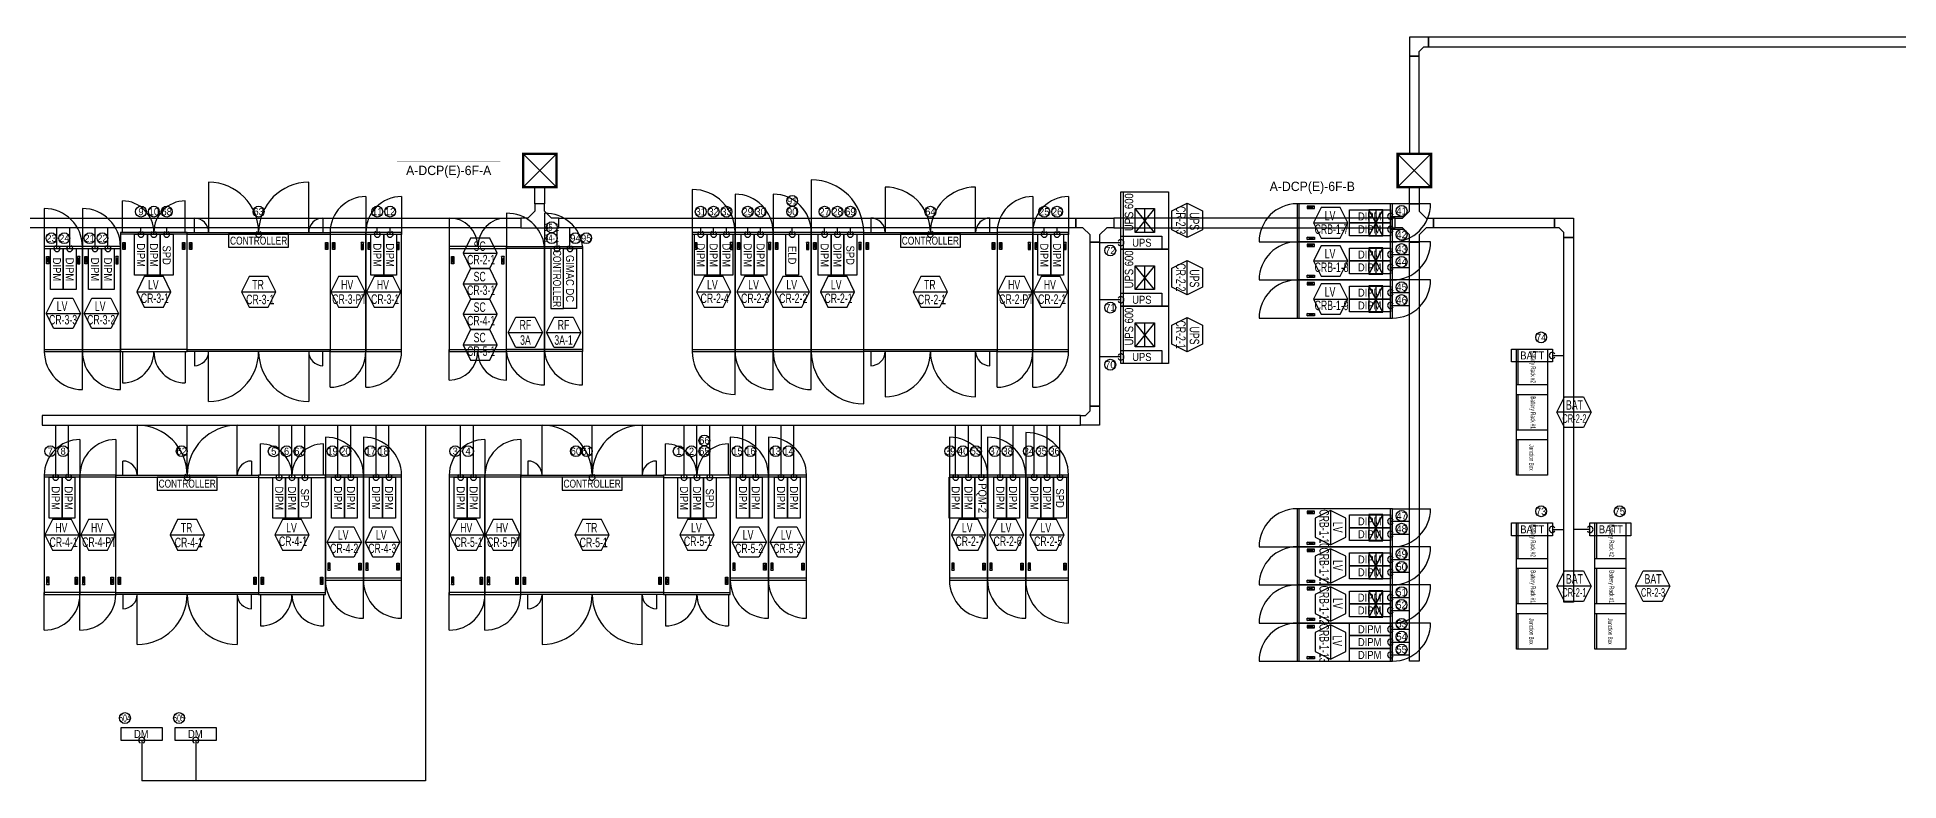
# Model space of a CAD drawing. Header units: millimetres. Extents: x 89450 to 753248, y -530175 to 1209785.
# Drawn here: x 286052 to 325127, y 740190 to 755795 of the extents above; entities that cross this region are included whole.
import ezdxf
from ezdxf.enums import TextEntityAlignment as Align

# ---------------------------------------------------------------- set-up
doc = ezdxf.new("R2010")
doc.units = ezdxf.units.MM
doc.header["$LTSCALE"] = 150
for name, color, linetype in [('------00 Switch Gear', 3, 'Continuous'), ('------00 Switch Gear_Number', 1, 'Continuous'), ('-----29 Indicator', 1, 'Continuous'), ('-----99 EPMS CABLE DUCT', 4, 'Continuous'), ('-----99 EPMS CONDUIT', 4, 'Continuous'), ('-----99 EPMS DEVICE', 3, 'Continuous'), ('-----99 EPMS PNL', 6, 'Continuous')]:
    doc.layers.add(name, color=color, linetype=linetype)
doc.layers.add('NOPLOT', color=191, linetype='Continuous', plot=False)
doc.styles.add('ELEC', font='')
doc.styles.get('ELEC').set_extended_font_data('Dotum')

# ---------------------------------------------------------------- blocks, each defined once
blk = doc.blocks.new('zw$32E')
for p, q in [((100, 0), (0, 0)), ((0, 0), (0, -400)), ((100, -75), (100, 0)), ((175, -150), (100, -75)), ((250, -150), (175, -150)), ((250, -250), (250, -150)), ((100, -325), (175, -250)), ((100, -400), (100, -325)), ((175, -250), (250, -250)), ((0, -400), (100, -400))]:
    blk.add_line(p, q)
blk = doc.blocks.new('750X2500')
at = {"layer": '------00 Switch Gear', "color": 161}
for p, q in [((-3250, 750), (-2458, 750)), ((-2460, 750), (-2460, 0)), ((-210, 700), (-360, 650)), ((-360, 700), (-210, 650)), ((-40, 750), (-40, 0)), ((-210, 50), (-360, 100)), ((-360, 50), (-210, 100)), ((750, 0), (-42, 0))]:
    blk.add_line(p, q, dxfattribs=at)
for points in [[(-2500, 750), (-2500, 0), (0, 0), (0, 750)], [(-360, 700), (-210, 700), (-210, 650), (-360, 650)], [(-360, 50), (-210, 50), (-210, 100), (-360, 100)]]:
    blk.add_lwpolyline(points, close=True, dxfattribs=at)
for centre, start, end in [((-2500, 750), 180, 270), ((0, 0), 0, 90)]:
    blk.add_arc(centre, 750, start, end, dxfattribs=at)
blk = doc.blocks.new('1400X2500')
at = {"layer": '------00 Switch Gear', "color": 161}
for p, q in [((-2500, 1360, 0), (-3160, 1360, 0)), ((-2458, 0, 0), (-2458, 1400, 0)), ((-360, 1350, 0), (-210, 1300, 0)), ((-360, 1300, 0), (-210, 1350, 0)), ((-40, 0), (-40, 1400)), ((0, 1360, 0), (660, 1360, 0)), ((-2500, 40, 0), (-3160, 40, 0)), ((-360, 100, 0), (-210, 50, 0)), ((-360, 50, 0), (-210, 100, 0)), ((0, 40, 0), (660, 40, 0))]:
    blk.add_line(p, q, dxfattribs=at)
for points in [[(0, 0), (0, 1400), (-2500, 1400), (-2500, 0)], [(-210, 1350), (-210, 1300), (-360, 1300), (-360, 1350)], [(-210, 100), (-210, 50), (-360, 50), (-360, 100)]]:
    blk.add_lwpolyline(points, close=True, dxfattribs=at)
for centre, start, end in [((-2500, 1360, 0), 180, 270), ((0, 1360, 0), 270, 0), ((-2500, 40, 0), 90, 180), ((0, 40, 0), 0, 90)]:
    blk.add_arc(centre, 660, start, end, dxfattribs=at)
blk = doc.blocks.new('900X2500')
at = {"layer": '------00 Switch Gear', "color": 161}
for p, q in [((-2460, 900), (-2460, 0)), ((-210, 850), (-360, 800)), ((-360, 850), (-210, 800)), ((900, 900), (-42, 900)), ((-40, 900), (-40, 0)), ((-3400, 0), (-2458, 0)), ((-210, 50), (-360, 100)), ((-360, 50), (-210, 100))]:
    blk.add_line(p, q, dxfattribs=at)
at = {"layer": '------00 Switch Gear', "color": 161, "elevation": 0}
for points in [[(-2500, 900), (-2500, 0), (0, 0), (0, 900)], [(-360, 850), (-210, 850), (-210, 800), (-360, 800)], [(-360, 50), (-210, 50), (-210, 100), (-360, 100)]]:
    blk.add_lwpolyline(points, close=True, dxfattribs=at)
at = {"layer": '------00 Switch Gear', "color": 161}
for centre, start, end in [((-2500, 0), 90, 180), ((0, 900), 270, 0)]:
    blk.add_arc(centre, 900, start, end, dxfattribs=at)
blk = doc.blocks.new('800X2500')
at = {"layer": '------00 Switch Gear', "color": 161}
for p, q in [((-2460, 800), (-2460, 0)), ((800, 800), (-42, 800)), ((-40, 800), (-40, 0)), ((-210, 750), (-360, 700)), ((-360, 750), (-210, 700)), ((-3300, 0), (-2458, 0)), ((-210, 50), (-360, 100)), ((-360, 50), (-210, 100))]:
    blk.add_line(p, q, dxfattribs=at)
for points in [[(-2500, 800), (-2500, 0), (0, 0), (0, 800)], [(-360, 750), (-210, 750), (-210, 700), (-360, 700)], [(-360, 50), (-210, 50), (-210, 100), (-360, 100)]]:
    blk.add_lwpolyline(points, close=True, dxfattribs=at)
for centre, start, end in [((-2500, 0), 90, 180), ((0, 800), 270, 0)]:
    blk.add_arc(centre, 800, start, end, dxfattribs=at)
blk = doc.blocks.new('1100X2500')
at = {"layer": '------00 Switch Gear', "color": 161}
for p, q in [((-2460, 1100), (-2460, 0)), ((-210, 1050), (-360, 1000)), ((-360, 1050), (-210, 1000)), ((1100, 1100), (-42, 1100)), ((-40, 1100), (-40, 0)), ((-3600, 0), (-2458, 0)), ((-210, 50), (-360, 100)), ((-360, 50), (-210, 100))]:
    blk.add_line(p, q, dxfattribs=at)
at = {"layer": '------00 Switch Gear', "color": 161, "elevation": 0}
for points in [[(-2500, 1100), (-2500, 0), (0, 0), (0, 1100)], [(-360, 1050), (-210, 1050), (-210, 1000), (-360, 1000)], [(-360, 50), (-210, 50), (-210, 100), (-360, 100)]]:
    blk.add_lwpolyline(points, close=True, dxfattribs=at)
at = {"layer": '------00 Switch Gear', "color": 161}
for centre, start, end in [((-2500, 0), 90, 180), ((0, 1100), 270, 0)]:
    blk.add_arc(centre, 1100, start, end, dxfattribs=at)
blk = doc.blocks.new('800x2200')
at = {"layer": '------00 Switch Gear', "color": 161}
for p, q in [((-2160, 0), (-2160, 800)), ((800, 800), (-42, 800)), ((-40, 0), (-40, 800)), ((-1990, 750), (-1840, 700)), ((-1840, 750), (-1990, 700)), ((-3000, 0), (-2158, 0)), ((-1990, 50), (-1840, 100)), ((-1840, 50), (-1990, 100))]:
    blk.add_line(p, q, dxfattribs=at)
for points in [[(0, 0), (0, 800), (-2200, 800), (-2200, 0)], [(-1840, 750), (-1990, 750), (-1990, 700), (-1840, 700)], [(-1840, 50), (-1990, 50), (-1990, 100), (-1840, 100)]]:
    blk.add_lwpolyline(points, close=True, dxfattribs=at)
for centre, start, end in [((-2200, 0), 90, 180), ((0, 800), 270, 0)]:
    blk.add_arc(centre, 800, start, end, dxfattribs=at)
blk = doc.blocks.new('A$C2e8f9a8b')
at = {"color": 0}
blk.add_line((30, 750), (30, 0), dxfattribs=at)
blk.add_lwpolyline([(650, 0), (0, 0), (0, 750), (650, 750)], close=True, dxfattribs=at)
blk = doc.blocks.new('UPS 600kV')
at = {"layer": '------00 Switch Gear', "color": 161}
blk.add_line((800, 850), (-402, 850), dxfattribs=at)
blk.add_lwpolyline([(798, -100), (-402, -100), (-402, 900), (798, 900)], close=True, dxfattribs=at)
at = {"layer": 'NOPLOT', "color": 161}
for p, q in [((-52, 199), (448, 601)), ((448, 199), (-52, 601)), ((-52, 400), (448, 400))]:
    blk.add_line(p, q, dxfattribs=at)
blk.add_lwpolyline([(448, 601), (448, 199), (-52, 199), (-52, 601)], close=True, dxfattribs=at)
at = {"layer": 'NOPLOT', "color": 161, "style": 'ELEC', "width": 0.85}
blk.add_text('UPS 600', height=178.2, dxfattribs=at).set_placement((-26, 731), align=Align.MIDDLE_LEFT)
blk = doc.blocks.new('1200X2200')
at = {"layer": '------00 Switch Gear', "color": 161}
for p, q in [((-2800, 1200), (-2158, 1200)), ((-2160, 0), (-2160, 1200)), ((600, 1200), (-42, 1200)), ((-40, 0), (-40, 1200)), ((-1990, 1150), (-1840, 1100)), ((-1840, 1150), (-1990, 1100)), ((-2800, 0), (-2158, 0)), ((-1990, 50), (-1840, 100)), ((-1840, 50), (-1990, 100)), ((600, 0), (-42, 0))]:
    blk.add_line(p, q, dxfattribs=at)
for points in [[(0, 0), (0, 1200), (-2200, 1200), (-2200, 0)], [(-1840, 1150), (-1990, 1150), (-1990, 1100), (-1840, 1100)], [(-1840, 50), (-1990, 50), (-1990, 100), (-1840, 100)]]:
    blk.add_lwpolyline(points, close=True, dxfattribs=at)
for centre, start, end in [((-2200, 1200), 180, 270), ((0, 1200), 270, 0), ((-2200, 0), 90, 180), ((0, 0), 0, 90)]:
    blk.add_arc(centre, 600, start, end, dxfattribs=at)
blk = doc.blocks.new('A$C46164ccf')
at = {"layer": '------00 Switch Gear', "color": 0}
for p, q in [((0, 4000), (0, 3058)), ((900, 3060), (0, 3060)), ((50, 1110), (100, 1260)), ((50, 1260), (100, 1110)), ((850, 1110), (800, 1260)), ((850, 1260), (800, 1110)), ((900, 940), (0, 940)), ((900, 0), (900, 942))]:
    blk.add_line(p, q, dxfattribs=at)
for points in [[(900, 3100), (0, 3100), (0, 900), (900, 900)], [(50, 1260), (50, 1110), (100, 1110), (100, 1260)], [(850, 1260), (850, 1110), (800, 1110), (800, 1260)]]:
    blk.add_lwpolyline(points, close=True, dxfattribs=at)
for centre, start, end in [((0, 3100), 0, 90), ((900, 900), 180, 270)]:
    blk.add_arc(centre, 900, start, end, dxfattribs=at)
blk = doc.blocks.new('A$C0a6eec0f')
for p, q in [((-800, -200), (-800, 0)), ((-800, 0), (-650, 0)), ((-650, 0), (-500, 150)), ((-500, 150), (-500, 300)), ((-500, 300), (-300, 300)), ((-300, 300), (-300, 150)), ((-300, 150), (-150, 0)), ((-150, 0), (0, 0)), ((0, 0), (0, -200)), ((-650, -200), (-800, -200)), ((-500, -350), (-650, -200)), ((-500, -500), (-500, -350)), ((-150, -200), (-300, -350)), ((-300, -350), (-300, -500)), ((0, -200), (-150, -200)), ((-300, -500), (-500, -500))]:
    blk.add_line(p, q)

msp = doc.modelspace()

# ---------------------------------------------------------------- linework, layer by layer
at = {"layer": '------00 Switch Gear', "color": 161}
for p, q in [((289650, 752750, 0), (289650, 751700, 0)), ((291750, 751700, 0), (291750, 752750, 0)), ((312540, 751500), (312540, 752300)), ((312710, 752250), (312860, 752200)), ((312860, 752250), (312710, 752200)), ((315300, 752300), (314458, 752300)), ((314460, 751500), (314460, 752300)), ((289350, 751700, 0), (289350, 752000, 0)), ((292050, 752000, 0), (292050, 751700, 0)), ((314300, 752175), (314000, 751625)), ((314300, 751625), (314000, 752175)), ((314150, 752175), (314150, 751625)), ((289200, 751660, 0), (292200, 751660, 0)), ((289250, 751340, 0), (289300, 751490, 0)), ((289300, 751340, 0), (289250, 751490, 0)), ((292100, 751340, 0), (292150, 751490, 0)), ((292150, 751340, 0), (292100, 751490, 0)), ((303400, 751660), (306200, 751660)), ((303450, 751340), (303500, 751490)), ((303500, 751340), (303450, 751490)), ((306100, 751340), (306150, 751490)), ((306150, 751340), (306100, 751490)), ((311700, 751500), (312542, 751500)), ((312540, 750700), (312540, 751500)), ((312710, 751550), (312860, 751600)), ((312860, 751550), (312710, 751600)), ((312710, 751450), (312860, 751400)), ((312860, 751450), (312710, 751400)), ((315300, 751500), (314458, 751500)), ((314460, 750700), (314460, 751500)), ((296700, 751360), (295900, 751360)), ((297500, 751360, 0), (296700, 751360, 0)), ((314300, 751375), (314000, 750825)), ((314300, 750825), (314000, 751375)), ((314150, 751375), (314150, 750825)), ((311700, 750700), (312542, 750700)), ((312540, 749900), (312540, 750700)), ((312710, 750750), (312860, 750800)), ((312860, 750750), (312710, 750800)), ((312710, 750650), (312860, 750600)), ((312860, 750650), (312710, 750600)), ((315300, 750700), (314458, 750700)), ((314460, 749900), (314460, 750700)), ((314300, 750575), (314000, 750025)), ((314300, 750025), (314000, 750575)), ((314150, 750575), (314150, 750025)), ((311700, 749900), (312542, 749900)), ((312710, 749950), (312860, 750000)), ((312860, 749950), (312710, 750000)), ((289200, 749240, 0), (292200, 749240, 0)), ((289350, 749200, 0), (289350, 748900, 0)), ((289650, 748150, 0), (289650, 749200, 0)), ((291750, 749200, 0), (291750, 748150, 0)), ((292050, 748900, 0), (292050, 749200, 0)), ((296700, 749240), (295900, 749240)), ((297500, 749240, 0), (296700, 749240, 0)), ((303400, 749240), (306200, 749240)), ((288150, 747650), (288150, 746600)), ((290250, 746600), (290250, 747650)), ((296650, 746600), (296650, 747650)), ((298750, 747650), (298750, 746600)), ((287850, 746600), (287850, 746900)), ((290550, 746900), (290550, 746600)), ((296350, 746900), (296350, 746600)), ((299050, 746600), (299050, 746900)), ((287700, 746560), (290700, 746560)), ((299200, 746560), (296200, 746560)), ((312540, 745100), (312540, 745900)), ((312710, 745850), (312860, 745800)), ((312860, 745850), (312710, 745800)), ((314300, 745775), (314000, 745225)), ((314300, 745225), (314000, 745775)), ((314150, 745775), (314150, 745225)), ((314460, 745100), (314460, 745900)), ((314500, 745900), (315300, 745900)), ((312710, 745150), (312860, 745200)), ((312860, 745150), (312710, 745200)), ((311700, 745100), (312542, 745100)), ((312540, 744300), (312540, 745100)), ((312710, 745050), (312860, 745000)), ((312860, 745050), (312710, 745000)), ((314300, 744975), (314000, 744425)), ((314300, 744425), (314000, 744975)), ((314150, 744975), (314150, 744425)), ((315300, 745100), (314458, 745100)), ((314460, 744300), (314460, 745100)), ((287800, 744460), (287750, 744310)), ((287750, 744460), (287800, 744310)), ((290650, 744460), (290600, 744310)), ((290600, 744460), (290650, 744310)), ((296300, 744460), (296250, 744310)), ((296250, 744460), (296300, 744310)), ((299150, 744460), (299100, 744310)), ((299100, 744460), (299150, 744310)), ((312710, 744350), (312860, 744400)), ((312860, 744350), (312710, 744400)), ((287700, 744140), (290700, 744140)), ((287850, 744100), (287850, 743800)), ((288150, 743050), (288150, 744100)), ((290250, 744100), (290250, 743050)), ((290550, 743800), (290550, 744100)), ((299200, 744140), (296200, 744140)), ((296350, 743800), (296350, 744100)), ((296650, 744100), (296650, 743050)), ((298750, 743050), (298750, 744100)), ((299050, 744100), (299050, 743800)), ((311700, 744300), (312542, 744300)), ((312540, 743500), (312540, 744300)), ((312710, 744250), (312860, 744200)), ((312860, 744250), (312710, 744200)), ((314300, 744175), (314000, 743625)), ((314300, 743625), (314000, 744175)), ((314150, 744175), (314150, 743625)), ((315300, 744300), (314458, 744300)), ((314460, 743500), (314460, 744300)), ((312710, 743550), (312860, 743600)), ((312860, 743550), (312710, 743600)), ((311700, 743500), (312542, 743500)), ((312540, 742700), (312540, 743500)), ((312710, 743450), (312860, 743400)), ((312860, 743450), (312710, 743400)), ((315300, 743500), (314458, 743500)), ((314460, 742700), (314460, 743500)), ((311700, 742700), (312542, 742700)), ((312710, 742750), (312860, 742800)), ((312860, 742750), (312710, 742800))]:
    msp.add_line(p, q, dxfattribs=at)
for points in [[(306050, 751700), (306050, 752000, 0.414214), (305750, 751700), (305750, 752650, 0.414214), (304800, 751700, 0.414214), (303850, 752650), (303850, 751700, 0.414214), (303550, 752000), (303550, 751700)], [(303550, 749200), (303550, 748900, 0.414214), (303850, 749200), (303850, 748250, 0.414214), (304800, 749200, 0.414214), (305750, 748250), (305750, 749200, 0.414214), (306050, 748900), (306050, 749200)]]:
    msp.add_lwpolyline(points, format="xyb", dxfattribs=at)
at = {"layer": '------00 Switch Gear', "color": 161, "elevation": 0}
for points in [[(314500, 751500), (314500, 752300), (312500, 752300), (312500, 751500)], [(312860, 752250), (312710, 752250), (312710, 752200), (312860, 752200)], [(314000, 752175), (314000, 751625), (314300, 751625), (314300, 752175)], [(289200, 751700), (292200, 751700), (292200, 749200), (289200, 749200)], [(289250, 751490), (289300, 751490), (289300, 751340), (289250, 751340)], [(292100, 751490), (292150, 751490), (292150, 751340), (292100, 751340)], [(303400, 751700), (306200, 751700), (306200, 749200), (303400, 749200)], [(303450, 751490), (303500, 751490), (303500, 751340), (303450, 751340)], [(306100, 751490), (306150, 751490), (306150, 751340), (306100, 751340)], [(314500, 750700), (314500, 751500), (312500, 751500), (312500, 750700)], [(312860, 751550), (312710, 751550), (312710, 751600), (312860, 751600)], [(312860, 751450), (312710, 751450), (312710, 751400), (312860, 751400)], [(296700, 749200), (295900, 749200), (295900, 751400), (296700, 751400)], [(297500, 749200), (296700, 749200), (296700, 751400), (297500, 751400)], [(314000, 751375), (314000, 750825), (314300, 750825), (314300, 751375)], [(314500, 749900), (314500, 750700), (312500, 750700), (312500, 749900)], [(312860, 750750), (312710, 750750), (312710, 750800), (312860, 750800)], [(312860, 750650), (312710, 750650), (312710, 750600), (312860, 750600)], [(314000, 750575), (314000, 750025), (314300, 750025), (314300, 750575)], [(312860, 749950), (312710, 749950), (312710, 750000), (312860, 750000)], [(317750, 746600), (317100, 746600), (317100, 749250), (317750, 749250)], [(287700, 746600), (290700, 746600), (290700, 744100), (287700, 744100)], [(299200, 744100), (296200, 744100), (296200, 746600), (299200, 746600)], [(314500, 745100), (314500, 745900), (312500, 745900), (312500, 745100)], [(312860, 745850), (312710, 745850), (312710, 745800), (312860, 745800)], [(314000, 745775), (314000, 745225), (314300, 745225), (314300, 745775)], [(317750, 742950), (317100, 742950), (317100, 745600), (317750, 745600)], [(319400, 742950), (318750, 742950), (318750, 745600), (319400, 745600)], [(312860, 745150), (312710, 745150), (312710, 745200), (312860, 745200)], [(314500, 744300), (314500, 745100), (312500, 745100), (312500, 744300)], [(312860, 745050), (312710, 745050), (312710, 745000), (312860, 745000)], [(314000, 744975), (314000, 744425), (314300, 744425), (314300, 744975)], [(287800, 744310), (287750, 744310), (287750, 744460), (287800, 744460)], [(290650, 744310), (290600, 744310), (290600, 744460), (290650, 744460)], [(296300, 744310), (296250, 744310), (296250, 744460), (296300, 744460)], [(299150, 744310), (299100, 744310), (299100, 744460), (299150, 744460)], [(312860, 744350), (312710, 744350), (312710, 744400), (312860, 744400)], [(314500, 743500), (314500, 744300), (312500, 744300), (312500, 743500)], [(312860, 744250), (312710, 744250), (312710, 744200), (312860, 744200)], [(314000, 744175), (314000, 743625), (314300, 743625), (314300, 744175)], [(312860, 743550), (312710, 743550), (312710, 743600), (312860, 743600)], [(314500, 742700), (314500, 743500), (312500, 743500), (312500, 742700)], [(312860, 743450), (312710, 743450), (312710, 743400), (312860, 743400)], [(312860, 742750), (312710, 742750), (312710, 742800), (312860, 742800)]]:
    msp.add_lwpolyline(points, close=True, dxfattribs=at)
for points in [[(296700, 751400, 0.385743), (295900, 752100), (295900, 751400)], [(297500, 751400, 0.385743), (296700, 752100), (296700, 751400)], [(295900, 749200, 0.385743), (296700, 748500), (296700, 749200)], [(296700, 749200, 0.385743), (297500, 748500), (297500, 749200)]]:
    msp.add_lwpolyline(points, format="xyb", dxfattribs=at)
at = {"layer": '------00 Switch Gear', "color": 161}
for centre, radius, start, end in [((289650, 751700, 0), 1050, 0, 90), ((291750, 751700, 0), 1050, 90, 180), ((312500, 751500), 800, 90, 180), ((314500, 752300), 800, 270, 0), ((289350, 751700, 0), 300, 0, 90), ((292050, 751700, 0), 300, 90, 180), ((312500, 750700), 800, 90, 180), ((314500, 751500), 800, 270, 0), ((312500, 749900), 800, 90, 180), ((314500, 750700), 800, 270, 0), ((289350, 749200, 0), 300, 270, 0), ((289650, 749200, 0), 1050, 270, 0), ((291750, 749200, 0), 1050, 180, 270), ((292050, 749200, 0), 300, 180, 270), ((288150, 746600), 1050, 0, 90), ((290250, 746600), 1050, 90, 180), ((296650, 746600), 1050, 0, 90), ((298750, 746600), 1050, 90, 180), ((287850, 746600), 300, 0, 90), ((290550, 746600), 300, 90, 180), ((296350, 746600), 300, 0, 90), ((299050, 746600), 300, 90, 180), ((312500, 745100), 800, 90, 180), ((314500, 745900), 800, 270, 0), ((312500, 744300), 800, 90, 180), ((314500, 745100), 800, 270, 0), ((287850, 744100), 300, 270, 0), ((288150, 744100), 1050, 270, 0), ((290250, 744100), 1050, 180, 270), ((290550, 744100), 300, 180, 270), ((296350, 744100), 300, 270, 0), ((296650, 744100), 1050, 270, 0), ((298750, 744100), 1050, 180, 270), ((299050, 744100), 300, 180, 270), ((312500, 743500), 800, 90, 180), ((314500, 744300), 800, 270, 0), ((312500, 742700), 800, 90, 180), ((314500, 743500), 800, 270, 0)]:
    msp.add_arc(centre, radius, start, end, dxfattribs=at)
at = {"layer": '------00 Switch Gear_Number', "color": 1, "elevation": 0}
for points in [[(310191, 751590), (310191, 752310), (310511, 752150), (310511, 751750), (310191, 751590), (309871, 751750), (309871, 752150), (310191, 752310)], [(312840, 751900), (313560, 751900), (313400, 752220), (313000, 752220), (312840, 751900), (313000, 751580), (313400, 751580), (313560, 751900)], [(294990, 751260), (295710, 751260), (295550, 751580), (295150, 751580), (294990, 751260), (295150, 750940), (295550, 750940), (295710, 751260)], [(312840, 751100), (313560, 751100), (313400, 751420), (313000, 751420), (312840, 751100), (313000, 750780), (313400, 750780), (313560, 751100)], [(310191, 750390), (310191, 751110), (310511, 750950), (310511, 750550), (310191, 750390), (309871, 750550), (309871, 750950), (310191, 751110)], [(288140, 750450), (288860, 750450), (288700, 750770), (288300, 750770), (288140, 750450), (288300, 750130), (288700, 750130), (288860, 750450)], [(290340, 750450), (291060, 750450), (290900, 750770), (290500, 750770), (290340, 750450), (290500, 750130), (290900, 750130), (291060, 750450)], [(292215, 750450), (292935, 750450), (292775, 750770), (292375, 750770), (292215, 750450), (292375, 750130), (292775, 750130), (292935, 750450)], [(292965, 750450), (293685, 750450), (293525, 750770), (293125, 750770), (292965, 750450), (293125, 750130), (293525, 750130), (293685, 750450)], [(294990, 750620), (295710, 750620), (295550, 750940), (295150, 750940), (294990, 750620), (295150, 750300), (295550, 750300), (295710, 750620)], [(299890, 750450), (300610, 750450), (300450, 750770), (300050, 750770), (299890, 750450), (300050, 750130), (300450, 750130), (300610, 750450)], [(300740, 750450), (301460, 750450), (301300, 750770), (300900, 750770), (300740, 750450), (300900, 750130), (301300, 750130), (301460, 750450)], [(301540, 750450), (302260, 750450), (302100, 750770), (301700, 750770), (301540, 750450), (301700, 750130), (302100, 750130), (302260, 750450)], [(302490, 750450), (303210, 750450), (303050, 750770), (302650, 750770), (302490, 750450), (302650, 750130), (303050, 750130), (303210, 750450)], [(304440, 750450), (305160, 750450), (305000, 750770), (304600, 750770), (304440, 750450), (304600, 750130), (305000, 750130), (305160, 750450)], [(306215, 750450), (306935, 750450), (306775, 750770), (306375, 750770), (306215, 750450), (306375, 750130), (306775, 750130), (306935, 750450)], [(306965, 750450), (307685, 750450), (307525, 750770), (307125, 750770), (306965, 750450), (307125, 750130), (307525, 750130), (307685, 750450)], [(286240, 750000), (286960, 750000), (286800, 749680), (286400, 749680), (286240, 750000), (286400, 750320), (286800, 750320), (286960, 750000)], [(287040, 750000), (287760, 750000), (287600, 749680), (287200, 749680), (287040, 750000), (287200, 750320), (287600, 750320), (287760, 750000)], [(294990, 749980), (295710, 749980), (295550, 750300), (295150, 750300), (294990, 749980), (295150, 749660), (295550, 749660), (295710, 749980)], [(312840, 750300), (313560, 750300), (313400, 750620), (313000, 750620), (312840, 750300), (313000, 749980), (313400, 749980), (313560, 750300)], [(295940, 749600), (296660, 749600), (296500, 749280), (296100, 749280), (295940, 749600), (296100, 749920), (296500, 749920), (296660, 749600)], [(296740, 749600), (297460, 749600), (297300, 749280), (296900, 749280), (296740, 749600), (296900, 749920), (297300, 749920), (297460, 749600)], [(310191, 749190), (310191, 749910), (310511, 749750), (310511, 749350), (310191, 749190), (309871, 749350), (309871, 749750), (310191, 749910)], [(294990, 749340), (295710, 749340), (295550, 749660), (295150, 749660), (294990, 749340), (295150, 749020), (295550, 749020), (295710, 749340)], [(286215, 745350), (286935, 745350), (286775, 745670), (286375, 745670), (286215, 745350), (286375, 745030), (286775, 745030), (286935, 745350)], [(286965, 745350), (287685, 745350), (287525, 745670), (287125, 745670), (286965, 745350), (287125, 745030), (287525, 745030), (287685, 745350)], [(288840, 745350), (289560, 745350), (289400, 745670), (289000, 745670), (288840, 745350), (289000, 745030), (289400, 745030), (289560, 745350)], [(291040, 745350), (291760, 745350), (291600, 745670), (291200, 745670), (291040, 745350), (291200, 745030), (291600, 745030), (291760, 745350)], [(294715, 745350), (295435, 745350), (295275, 745670), (294875, 745670), (294715, 745350), (294875, 745030), (295275, 745030), (295435, 745350)], [(295465, 745350), (296185, 745350), (296025, 745670), (295625, 745670), (295465, 745350), (295625, 745030), (296025, 745030), (296185, 745350)], [(297340, 745350), (298060, 745350), (297900, 745670), (297500, 745670), (297340, 745350), (297500, 745030), (297900, 745030), (298060, 745350)], [(299540, 745350), (300260, 745350), (300100, 745670), (299700, 745670), (299540, 745350), (299700, 745030), (300100, 745030), (300260, 745350)], [(305240, 745350), (305960, 745350), (305800, 745670), (305400, 745670), (305240, 745350), (305400, 745030), (305800, 745030), (305960, 745350)], [(306040, 745350), (306760, 745350), (306600, 745670), (306200, 745670), (306040, 745350), (306200, 745030), (306600, 745030), (306760, 745350)], [(306890, 745350), (307610, 745350), (307450, 745670), (307050, 745670), (306890, 745350), (307050, 745030), (307450, 745030), (307610, 745350)], [(313200, 745860), (313200, 745140), (313520, 745300), (313520, 745700), (313200, 745860), (312880, 745700), (312880, 745300), (313200, 745140)], [(292140, 745200), (292860, 745200), (292700, 744880), (292300, 744880), (292140, 745200), (292300, 745520), (292700, 745520), (292860, 745200)], [(292940, 745200), (293660, 745200), (293500, 744880), (293100, 744880), (292940, 745200), (293100, 745520), (293500, 745520), (293660, 745200)], [(300640, 745200), (301360, 745200), (301200, 744880), (300800, 744880), (300640, 745200), (300800, 745520), (301200, 745520), (301360, 745200)], [(301440, 745200), (302160, 745200), (302000, 744880), (301600, 744880), (301440, 745200), (301600, 745520), (302000, 745520), (302160, 745200)], [(313200, 745060), (313200, 744340), (313520, 744500), (313520, 744900), (313200, 745060), (312880, 744900), (312880, 744500), (313200, 744340)], [(313200, 744260), (313200, 743540), (313520, 743700), (313520, 744100), (313200, 744260), (312880, 744100), (312880, 743700), (313200, 743540)], [(313200, 743460), (313200, 742740), (313520, 742900), (313520, 743300), (313200, 743460), (312880, 743300), (312880, 742900), (313200, 742740)]]:
    msp.add_lwpolyline(points, dxfattribs=at)
at = {"layer": '------00 Switch Gear_Number', "elevation": 0}
for points in [[(318670, 747925), (317950, 747925), (318110, 748245), (318510, 748245), (318670, 747925), (318510, 747605), (318110, 747605), (317950, 747925)], [(318670, 744275), (317950, 744275), (318110, 744595), (318510, 744595), (318670, 744275), (318510, 743955), (318110, 743955), (317950, 744275)], [(320320, 744275), (319600, 744275), (319760, 744595), (320160, 744595), (320320, 744275), (320160, 743955), (319760, 743955), (319600, 744275)]]:
    msp.add_lwpolyline(points, dxfattribs=at)
at = {"layer": '-----29 Indicator'}
for centre in [(288230, 752134), (288500, 752134), (288770, 752134), (290700, 752134), (293190, 752134), (293460, 752134), (299980, 752133), (300250, 752133), (300520, 752133), (300965, 752133), (301235, 752133), (301900, 752361), (301900, 752133), (302580, 752133), (302850, 752133), (303120, 752133), (304800, 752133), (307190, 752133), (307460, 752133), (314692, 752149), (296851, 751805), (286351, 751577), (286621, 751577), (287151, 751577), (287421, 751577), (296851, 751577), (297349, 751577), (297576, 751577), (308577, 751319, 0), (314692, 751651), (314692, 751349), (314692, 751079), (314692, 750549), (308577, 750121, 0), (314692, 750279), (317620, 749495), (308577, 748921, 0), (286326, 747107), (286596, 747107), (289086, 747107), (291017, 747105, 0), (291286, 747105, 0), (291556, 747105, 0), (292251, 747107), (292521, 747107), (293051, 747107), (293321, 747107), (294826, 747107), (295096, 747107), (297359, 747107), (297586, 747107), (299517, 747105, 0), (299786, 747105, 0), (300056, 747332, 0), (300056, 747105, 0), (300751, 747107), (301021, 747107), (301551, 747107), (301821, 747107), (305217, 747107), (305486, 747107), (305756, 747107), (306151, 747107), (306421, 747107), (306867, 747107), (307136, 747107), (307406, 747107), (317620, 745845), (319270, 745845), (314692, 745749, 0), (314692, 745479, 0), (314692, 744949, 0), (314692, 744679, 0), (314690, 744149, 0), (314690, 743879, 0), (314692, 743483, 0), (314692, 743214, 0), (314692, 742944, 0), (287894, 741505), (289029, 741505)]:
    msp.add_circle(centre, 114, dxfattribs=at)
at = {"layer": '-----99 EPMS CABLE DUCT'}
for p, q in [((294200, 747653), (294200, 740190)), ((288246, 741038), (288246, 740190)), ((289380, 741038), (289380, 740190)), ((294200, 740190), (288246, 740190))]:
    msp.add_line(p, q, dxfattribs=at)
at = {"layer": '-----99 EPMS CABLE DUCT', "elevation": 0}
for points in [[(315258, 755595), (315258, 755795), (314858, 755795), (314858, 755395), (315058, 755395), (315058, 755495), (315158, 755595), (315258, 755595)], [(308153, 748053), (308353, 748053), (308353, 747653), (307953, 747653), (307953, 747853), (308053, 747853), (308153, 747953), (308153, 748053)]]:
    msp.add_lwpolyline(points, dxfattribs=at)
for points in [[(348245, 755795), (315258, 755795), (315258, 755595), (348245, 755595)], [(314858, 753350), (315058, 753350), (315058, 755395), (314858, 755395)], [(296500, 752650), (296700, 752650), (296700, 752295), (296500, 752295)], [(314858, 752650), (315058, 752650), (315058, 752295), (314858, 752295)], [(278199, 751995), (296200, 751995), (296200, 751795), (278199, 751795)], [(297000, 751995), (307853, 751995), (307853, 751795), (297000, 751795)], [(308153, 751495), (308353, 751495), (308353, 748053), (308153, 748053)], [(314858, 751495), (315058, 751495), (315058, 742700), (314858, 742700)], [(307953, 747853), (286153, 747853), (286153, 747653), (307953, 747653)]]:
    msp.add_lwpolyline(points, close=True, dxfattribs=at)
at = {"layer": '-----99 EPMS CABLE DUCT'}
for points in [[(314558, 751995), (308653, 751995), (308653, 751795), (314558, 751795)], [(315358, 751995), (317897, 751995), (317897, 751795), (315358, 751795)], [(318097, 743939), (318097, 751595), (318297, 751595), (318297, 743939)]]:
    msp.add_lwpolyline(points, close=True, dxfattribs=at)
msp.add_lwpolyline([(317897, 751795), (317897, 751995), (318297, 751995), (318297, 751595), (318097, 751595), (318097, 751695), (317997, 751795), (317897, 751795)], dxfattribs=at)
at = {"layer": '-----99 EPMS CONDUIT'}
for p, q in [((286465, 751360, 0), (286465, 751795)), ((286735, 751360, 0), (286735, 751795)), ((287265, 751360, 0), (287265, 751795)), ((287535, 751360, 0), (287535, 751795)), ((288230, 751660, 0), (288230, 751795)), ((288500, 751660, 0), (288500, 751795)), ((288770, 751660, 0), (288770, 751795)), ((290700, 751660, 0), (290700, 751795)), ((293190, 751660, 0), (293190, 751795)), ((293460, 751660, 0), (293460, 751795)), ((296965, 751360, 0), (296965, 751795)), ((297235, 751360, 0), (297235, 751795)), ((299980, 751660), (299980, 751795)), ((300250, 751660), (300250, 751795)), ((300520, 751660), (300520, 751795)), ((300965, 751660), (300965, 751795)), ((301235, 751660), (301235, 751795)), ((301900, 751660), (301900, 751795)), ((302580, 751660), (302580, 751795)), ((302850, 751660), (302850, 751795)), ((303120, 751660), (303120, 751795)), ((304800, 751660), (304800, 751795)), ((307190, 751660), (307190, 751795)), ((307460, 751660), (307460, 751795)), ((314460, 752035), (314748, 752035)), ((308800, 751482), (308353, 751482, 0)), ((314460, 751765), (314737, 751765)), ((314460, 751235), (314858, 751235)), ((314460, 750965), (314858, 750965)), ((308800, 750285), (308353, 750285, 0)), ((314460, 750435), (314858, 750435)), ((314460, 750165), (314858, 750165)), ((308800, 749085), (308353, 749085, 0)), ((317855, 749115, 0), (318097, 749115)), ((286440, 746560), (286440, 747653)), ((286710, 746560), (286710, 747653)), ((289200, 746560), (289200, 747653)), ((291130, 746558, 0), (291130, 747653)), ((291400, 746558, 0), (291400, 747653)), ((291670, 746558, 0), (291670, 747653)), ((292365, 746560), (292365, 747653)), ((292635, 746560), (292635, 747653)), ((293165, 746560), (293165, 747653)), ((293435, 746560), (293435, 747653)), ((294940, 746560), (294940, 747653)), ((295210, 746560), (295210, 747653)), ((297700, 746560), (297700, 747653)), ((299630, 746558, 0), (299630, 747653)), ((299900, 746558, 0), (299900, 747653)), ((300170, 746558, 0), (300170, 747653)), ((300865, 746560), (300865, 747653)), ((301135, 746560), (301135, 747653)), ((301665, 746560), (301665, 747653)), ((301935, 746560), (301935, 747653)), ((305330, 746560), (305330, 747653)), ((305600, 746560), (305600, 747653)), ((305870, 746560), (305870, 747653)), ((306265, 746560), (306265, 747653)), ((306535, 746560), (306535, 747653)), ((306980, 746560), (306980, 747653)), ((307250, 746560), (307250, 747653)), ((307520, 746560), (307520, 747653)), ((314460, 745635), (314858, 745635)), ((314460, 745365), (314858, 745365)), ((317855, 745465, 0), (318097, 745465)), ((318645, 745464, 0), (318297, 745464, 0)), ((314460, 744835), (314858, 744835)), ((314460, 744565), (314858, 744565)), ((314458, 744035), (314856, 744035)), ((314458, 743765), (314856, 743765)), ((314460, 743370), (314858, 743370)), ((314460, 743100), (314858, 743100)), ((314460, 742830), (314858, 742830))]:
    msp.add_line(p, q, dxfattribs=at)
for centre, start, end in [((314460, 752035), 30, 330), ((314460, 751765), 30, 330), ((286465, 751360, 0), 120, 60), ((286735, 751360, 0), 120, 60), ((287265, 751360, 0), 120, 60), ((287535, 751360, 0), 120, 60), ((288230, 751660, 0), 120, 60), ((288500, 751660, 0), 120, 60), ((288770, 751660, 0), 120, 60), ((290700, 751660, 0), 120, 60), ((293190, 751660, 0), 120, 60), ((293460, 751660, 0), 120, 60), ((296965, 751360, 0), 120, 60), ((297235, 751360, 0), 120, 60), ((299980, 751660), 120, 60), ((300250, 751660), 120, 60), ((300520, 751660), 120, 60), ((300965, 751660), 120, 60), ((301235, 751660), 120, 60), ((301900, 751660), 120, 60), ((302580, 751660), 120, 60), ((302850, 751660), 120, 60), ((303120, 751660), 120, 60), ((304800, 751660), 120, 60), ((307190, 751660), 120, 60), ((307460, 751660), 120, 60), ((308800, 751482), 210, 150), ((314460, 751235), 30, 330), ((314460, 750965), 30, 330), ((308800, 750285), 210, 150), ((314460, 750435), 30, 330), ((314460, 750165), 30, 330), ((308800, 749085), 210, 150), ((317855, 749115, 0), 30, 330), ((286440, 746560), 120, 60), ((286710, 746560), 120, 60), ((289200, 746560), 120, 60), ((291130, 746558, 0), 120, 60), ((291400, 746558, 0), 120, 60), ((291670, 746558, 0), 120, 60), ((292365, 746560), 120, 60), ((292635, 746560), 120, 60), ((293165, 746560), 120, 60), ((293435, 746560), 120, 60), ((294940, 746560), 120, 60), ((295210, 746560), 120, 60), ((297700, 746560), 120, 60), ((299630, 746558, 0), 120, 60), ((299900, 746558, 0), 120, 60), ((300170, 746558, 0), 120, 60), ((300865, 746560), 120, 60), ((301135, 746560), 120, 60), ((301665, 746560), 120, 60), ((301935, 746560), 120, 60), ((305330, 746560), 120, 60), ((305600, 746560), 120, 60), ((305870, 746560), 120, 60), ((306265, 746560), 120, 60), ((306535, 746560), 120, 60), ((306980, 746560), 120, 60), ((307250, 746560), 120, 60), ((307520, 746560), 120, 60), ((314460, 745635), 30, 330), ((314460, 745365), 30, 330), ((317855, 745465, 0), 30, 330), ((318645, 745464, 0), 210, 150), ((314460, 744835), 30, 330), ((314460, 744565), 30, 330), ((314458, 744035), 30, 330), ((314458, 743765), 30, 330), ((314460, 743370), 30, 330), ((314460, 743100), 30, 330), ((314460, 742830), 30, 330), ((288246, 741038), 300, 240), ((289380, 741038), 300, 240)]:
    msp.add_arc(centre, 63.8, start, end, dxfattribs=at)
at = {"layer": '-----99 EPMS DEVICE', "elevation": 0}
for points in [[(314460, 751900), (313600, 751900), (313600, 752170), (314460, 752170)], [(314460, 751630), (313600, 751630), (313600, 751900), (314460, 751900)], [(288365, 751660), (288365, 750800), (288096, 750800), (288096, 751660)], [(288635, 751660), (288635, 750800), (288365, 750800), (288365, 751660)], [(288904, 751660), (288904, 750800), (288635, 750800), (288635, 751660)], [(291330, 751660), (290070, 751660), (290070, 751390), (291330, 751390)], [(293325, 751660), (293325, 750800), (293055, 750800), (293055, 751660)], [(293595, 751660), (293595, 750800), (293325, 750800), (293325, 751660)], [(300115, 751660), (300115, 750800), (299846, 750800), (299846, 751660)], [(300385, 751660), (300385, 750800), (300115, 750800), (300115, 751660)], [(300654, 751660), (300654, 750800), (300385, 750800), (300385, 751660)], [(301100, 751660), (301100, 750800), (300830, 750800), (300830, 751660)], [(301370, 751660), (301370, 750800), (301100, 750800), (301100, 751660)], [(307325, 751660), (307325, 750800), (307055, 750800), (307055, 751660)], [(307595, 751660), (307595, 750800), (307325, 750800), (307325, 751660)], [(308800, 751617), (309660, 751617), (309660, 751348), (308800, 751348)], [(286600, 751360), (286600, 750500), (286330, 750500), (286330, 751360)], [(286870, 751360), (286870, 750500), (286600, 750500), (286600, 751360)], [(287400, 751360), (287400, 750500), (287130, 750500), (287130, 751360)], [(287670, 751360), (287670, 750500), (287400, 750500), (287400, 751360)], [(297100, 750100), (297100, 751360), (296830, 751360), (296830, 750100)], [(314460, 751100), (313600, 751100), (313600, 751370), (314460, 751370)], [(314460, 750830), (313600, 750830), (313600, 751100), (314460, 751100)], [(308800, 750420), (309660, 750420), (309660, 750150), (308800, 750150)], [(314460, 750300), (313600, 750300), (313600, 750570), (314460, 750570)], [(314460, 750030), (313600, 750030), (313600, 750300), (314460, 750300)], [(308800, 749220), (309660, 749220), (309660, 748950), (308800, 748950)], [(316995, 749250), (317855, 749250), (317855, 748980), (316995, 748980)], [(286575, 746560), (286575, 745700), (286305, 745700), (286305, 746560)], [(286845, 746560), (286845, 745700), (286575, 745700), (286575, 746560)], [(289830, 746560), (288570, 746560), (288570, 746290), (289830, 746290)], [(291265, 746558), (291265, 745698), (290996, 745698), (290996, 746558)], [(291535, 746558), (291535, 745698), (291265, 745698), (291265, 746558)], [(291804, 746558), (291804, 745698), (291535, 745698), (291535, 746558)], [(292500, 746560), (292500, 745700), (292230, 745700), (292230, 746560)], [(292770, 746560), (292770, 745700), (292500, 745700), (292500, 746560)], [(293300, 746560), (293300, 745700), (293030, 745700), (293030, 746560)], [(293570, 746560), (293570, 745700), (293300, 745700), (293300, 746560)], [(295075, 746560), (295075, 745700), (294805, 745700), (294805, 746560)], [(295345, 746560), (295345, 745700), (295075, 745700), (295075, 746560)], [(298330, 746560), (297070, 746560), (297070, 746290), (298330, 746290)], [(299765, 746558), (299765, 745698), (299496, 745698), (299496, 746558)], [(300035, 746558), (300035, 745698), (299765, 745698), (299765, 746558)], [(300304, 746558), (300304, 745698), (300035, 745698), (300035, 746558)], [(301000, 746560), (301000, 745700), (300730, 745700), (300730, 746560)], [(301270, 746560), (301270, 745700), (301000, 745700), (301000, 746560)], [(301800, 746560), (301800, 745700), (301530, 745700), (301530, 746560)], [(302070, 746560), (302070, 745700), (301800, 745700), (301800, 746560)], [(305465, 746560), (305465, 745700), (305196, 745700), (305196, 746560)], [(305735, 746560), (305735, 745700), (305465, 745700), (305465, 746560)], [(306004, 746560), (306004, 745700), (305735, 745700), (305735, 746560)], [(306400, 746560), (306400, 745700), (306130, 745700), (306130, 746560)], [(306670, 746560), (306670, 745700), (306400, 745700), (306400, 746560)], [(307115, 746560), (307115, 745700), (306846, 745700), (306846, 746560)], [(307385, 746560), (307385, 745700), (307115, 745700), (307115, 746560)], [(307654, 746560), (307654, 745700), (307385, 745700), (307385, 746560)], [(314460, 745500), (313600, 745500), (313600, 745770), (314460, 745770)], [(316995, 745600), (317855, 745600), (317855, 745330), (316995, 745330)], [(318645, 745600), (319505, 745600), (319505, 745330), (318645, 745330)], [(314460, 745230), (313600, 745230), (313600, 745500), (314460, 745500)], [(314460, 744700), (313600, 744700), (313600, 744970), (314460, 744970)], [(314460, 744430), (313600, 744430), (313600, 744700), (314460, 744700)], [(314458, 743900), (313598, 743900), (313598, 744170), (314458, 744170)], [(314458, 743630), (313598, 743630), (313598, 743900), (314458, 743900)], [(314460, 743235), (313600, 743235), (313600, 743504), (314460, 743504)], [(314460, 742965), (313600, 742965), (313600, 743235), (314460, 743235)], [(314460, 742696), (313600, 742696), (313600, 742965), (314460, 742965)]]:
    msp.add_lwpolyline(points, close=True, dxfattribs=at)
at = {"layer": '-----99 EPMS DEVICE', "color": 2, "elevation": 0}
for points in [[(302035, 751660), (302035, 750800), (301765, 750800), (301765, 751660)], [(297370, 751360), (297370, 750100), (297100, 750100), (297100, 751360)], [(288676, 741038), (287816, 741038), (287816, 741308), (288676, 741308)], [(289810, 741038), (288950, 741038), (288950, 741308), (289810, 741308)]]:
    msp.add_lwpolyline(points, close=True, dxfattribs=at)
at = {"layer": '-----99 EPMS DEVICE'}
for points in [[(302715, 751660), (302715, 750800), (302446, 750800), (302446, 751660)], [(302985, 751660), (302985, 750800), (302715, 750800), (302715, 751660)], [(303254, 751660), (303254, 750800), (302985, 750800), (302985, 751660)], [(305430, 751660), (304170, 751660), (304170, 751390), (305430, 751390)]]:
    msp.add_lwpolyline(points, close=True, dxfattribs=at)
at = {"layer": '-----99 EPMS PNL'}
for p, q in [((296250, 753350), (296950, 752650)), ((296250, 752650), (296950, 753350)), ((314608, 753350), (315308, 752650)), ((314608, 752650), (315308, 753350))]:
    msp.add_line(p, q, dxfattribs=at)
at = {"layer": '-----99 EPMS PNL', "elevation": 0}
for points, const_width in [([(296250, 753350), (296950, 753350), (296950, 752650), (296250, 752650)], 50), ([(314608, 753350), (315308, 753350), (315308, 752650), (314608, 752650)], 50), ([(293604, 752819), (293604, 753180), (295775, 753180), (295775, 752819)], 1), ([(311731, 752484), (311731, 752845), (313902, 752845), (313902, 752484)], 1)]:
    msp.add_lwpolyline(points, close=True, dxfattribs=dict(at, const_width=const_width))

# ---------------------------------------------------------------- block references
at = {"layer": '------00 Switch Gear', "color": 161}
for name, p, rotation in [('900X2500', (300700, 751700), 90), ('1100X2500', (303400, 751700), 90), ('800x2200', (286200, 749200, 0), 270), ('800x2200', (287000, 749200, 0), 270), ('1400X2500', (289200, 751700, 0), 90), ('750X2500', (292950, 751700, 0), 90), ('750X2500', (293700, 751700, 0), 90), ('800X2500', (301500, 751700), 90), ('800X2500', (302300, 751700), 90), ('750X2500', (306950, 751700), 90), ('750X2500', (307700, 751700), 90), ('UPS 600kV', (309700, 751752), 90), ('1200X2200', (294700, 749200), 270), ('UPS 600kV', (309700, 750552), 90), ('UPS 600kV', (309700, 749352), 90), ('750X2500', (286200, 744100), 270), ('750X2500', (286950, 744100), 270), ('1400X2500', (290700, 744100), 270), ('800x2200', (292900, 746600), 90), ('800x2200', (293700, 746600), 90), ('750X2500', (294700, 744100), 270), ('750X2500', (295450, 744100), 270), ('1400X2500', (299200, 744100), 270), ('800x2200', (301400, 746600), 90), ('800x2200', (302200, 746600), 90), ('800x2200', (306000, 746600), 90), ('800x2200', (306800, 746600), 90)]:
    msp.add_blockref(name, p, dxfattribs=dict(at, rotation=rotation))
for name, p in [('A$C2e8f9a8b', (317100, 748500)), ('A$C2e8f9a8b', (317100, 747550)), ('A$C46164ccf', (306800, 743500)), ('A$C2e8f9a8b', (317100, 746600)), ('A$C2e8f9a8b', (317100, 744850)), ('A$C2e8f9a8b', (318750, 744850)), ('A$C2e8f9a8b', (317100, 743900)), ('A$C2e8f9a8b', (318750, 743900)), ('A$C2e8f9a8b', (317100, 742950)), ('A$C2e8f9a8b', (318750, 742950))]:
    msp.add_blockref(name, p, dxfattribs=at)
at = {"layer": '-----99 EPMS CABLE DUCT', "yscale": 2, "zscale": 2}
for p, xscale, rotation in [((296200, 751795), 2, 90.00000000000011), ((307853, 751995), -2, 89.99999999999977)]:
    msp.add_blockref('zw$32E', p, dxfattribs=dict(at, xscale=xscale, rotation=rotation))
at = {"layer": '-----99 EPMS CABLE DUCT'}
msp.add_blockref('A$C0a6eec0f', (315358, 751995), dxfattribs=at)

# ---------------------------------------------------------------- texts
at = {"layer": '------00 Switch Gear', "color": 161, "style": 'ELEC', "width": 0.6}
for s, p in [('Battery Rack #2', (317453, 748878)), ('Battery Rack #1', (317453, 747916)), ('Junction Box', (317422, 746975)), ('Battery Rack #2', (317453, 745228)), ('Battery Rack #2', (319103, 745228)), ('Battery Rack #1', (317453, 744266)), ('Battery Rack #1', (319103, 744266)), ('Junction Box', (317422, 743325)), ('Junction Box', (319072, 743325))]:
    msp.add_text(s, height=100, rotation=270, dxfattribs=at).set_placement(p, align=Align.MIDDLE_CENTER)
at = {"layer": '------00 Switch Gear_Number', "color": 0, "style": 'ELEC', "width": 0.7}
for s, p in [('CR-2-3', (310058, 751955)), ('UPS', (310343, 751934)), ('CR-2-2', (310058, 750755)), ('UPS', (310343, 750734)), ('CR-2-1', (310058, 749555)), ('UPS', (310343, 749534)), ('CRB-1-10', (313067, 745479)), ('LV', (313351, 745511)), ('CRB-1-11', (313067, 744679)), ('LV', (313351, 744711)), ('CRB-1-12', (313067, 743879)), ('LV', (313351, 743911)), ('CRB-1-13', (313067, 743079)), ('LV', (313343, 743126))]:
    msp.add_text(s, height=200, rotation=270, dxfattribs=at).set_placement(p, align=Align.MIDDLE_CENTER)
at = {"layer": '------00 Switch Gear_Number', "color": 0, "style": 'ELEC'}
for s, height, width, p in [('CRB-1-7', 200, 0.7, (313221, 751767)), ('LV', 200, 0.7, (313189, 752051)), ('SC', 200, 0.7, (295339, 751411, 0)), ('CR-2-1', 200, 0.7, (295371, 751127, 0)), ('CRB-1-8', 200, 0.7, (313221, 750967)), ('LV', 200, 0.7, (313189, 751251)), ('LV', 200, 0.7, (288489, 750601, 0)), ('TR', 200, 0.7, (290688, 750601, 0)), ('HV', 200, 0.7, (292558, 750601, 0)), ('HV', 200, 0.7, (293308, 750601, 0)), ('SC', 200, 0.7, (295339, 750771, 0)), ('LV', 200, 0.7, (300224, 750601)), ('LV', 200, 0.7, (301089, 750601)), ('LV', 200, 0.7, (301889, 750601)), ('LV', 200, 0.7, (302824, 750601)), ('TR', 200, 0.7, (304788, 750601)), ('HV', 200, 0.7, (306558, 750601)), ('HV', 200, 0.7, (307308, 750601)), ('LV', 200, 0.7, (286574, 750151, 0)), ('LV', 200, 0.7, (287374, 750151, 0)), ('CR-3-1', 200, 0.7, (288521, 750317, 0)), ('CR-3-1', 200, 0.7, (290733, 750292, 0)), ('CR-3-PT', 200, 0.7, (292605, 750298, 0)), ('CR-3-1', 200, 0.7, (293355, 750298, 0)), ('CR-3-1', 200, 0.7, (295371, 750487, 0)), ('SC', 200, 0.7, (295339, 750131, 0)), ('CR-2-4', 200, 0.7, (300271, 750316)), ('CR-2-3', 200, 0.7, (301121, 750316)), ('CR-2-2', 200, 0.7, (301921, 750316)), ('CR-2-1', 200, 0.7, (302871, 750316)), ('CR-2-1', 200, 0.7, (304833, 750292)), ('CR-2-PT', 200, 0.7, (306605, 750298)), ('CR-2-1', 200, 0.7, (307355, 750298)), ('CRB-1-9', 200, 0.7, (313221, 750167)), ('LV', 200, 0.7, (313189, 750451)), ('CR-3-3', 200, 0.7, (286595, 749867, 0)), ('CR-3-2', 200, 0.7, (287395, 749867, 0)), ('CR-4-1', 200, 0.7, (295371, 749847, 0)), ('RF', 200, 0.7, (296300, 749760)), ('RF', 200, 0.7, (297100, 749760, 0)), ('SC', 200, 0.7, (295339, 749491, 0)), ('3A', 200, 0.7, (296300, 749440)), ('3A-1', 200, 0.7, (297100, 749440, 0)), ('CR-5-1', 200, 0.7, (295371, 749207, 0)), ('BAT', 200, 0.7, (318319, 748076)), ('CR-2-2', 180, 0.6, (318319, 747792)), ('HV', 200, 0.7, (286558, 745501)), ('HV', 200, 0.7, (287308, 745501)), ('TR', 200, 0.7, (289188, 745501)), ('LV', 200, 0.7, (291389, 745501)), ('HV', 200, 0.7, (295058, 745501)), ('HV', 200, 0.7, (295808, 745501)), ('TR', 200, 0.7, (297688, 745501)), ('LV', 200, 0.7, (299889, 745501)), ('LV', 200, 0.7, (305574, 745501)), ('LV', 200, 0.7, (306389, 745501)), ('LV', 200, 0.7, (307224, 745501)), ('CR-4-1', 200, 0.7, (286605, 745198)), ('CR-4-PT', 200, 0.7, (287355, 745198)), ('CR-4-1', 200, 0.7, (289233, 745192)), ('CR-4-1', 200, 0.7, (291421, 745217)), ('CR-4-2', 200, 0.7, (292495, 745067)), ('LV', 200, 0.7, (292474, 745351)), ('CR-4-3', 200, 0.7, (293295, 745067)), ('LV', 200, 0.7, (293274, 745351)), ('CR-5-1', 200, 0.7, (295105, 745198)), ('CR-5-PT', 200, 0.7, (295855, 745198)), ('CR-5-1', 200, 0.7, (297733, 745192)), ('CR-5-1', 200, 0.7, (299921, 745217)), ('CR-5-2', 200, 0.7, (300995, 745067)), ('LV', 200, 0.7, (300974, 745351)), ('CR-5-3', 200, 0.7, (301795, 745067)), ('LV', 200, 0.7, (301774, 745351)), ('CR-2-7', 200, 0.7, (305621, 745217)), ('CR-2-6', 200, 0.7, (306421, 745217)), ('CR-2-5', 200, 0.7, (307271, 745217)), ('BAT', 200, 0.7, (318319, 744426)), ('BAT', 200, 0.7, (319969, 744426)), ('CR-2-1', 180, 0.6, (318319, 744142)), ('CR-2-3', 180, 0.6, (319969, 744142))]:
    msp.add_text(s, height=height, dxfattribs=dict(at, width=width)).set_placement(p, align=Align.MIDDLE_CENTER)
at = {"layer": '-----29 Indicator', "style": 'ELEC'}
for s, p in [('9', (288230, 752134)), ('10', (288500, 752134)), ('68', (288770, 752134)), ('63', (290700, 752134)), ('11', (293190, 752134)), ('12', (293460, 752134)), ('31', (299980, 752133)), ('32', (300250, 752133)), ('33', (300520, 752133)), ('29', (300965, 752133)), ('30', (301235, 752133)), ('91', (301900, 752361)), ('90', (301900, 752133)), ('27', (302580, 752133)), ('28', (302850, 752133)), ('69', (303120, 752133)), ('64', (304800, 752133)), ('25', (307190, 752133)), ('26', (307460, 752133)), ('41', (314692, 752149)), ('23', (286351, 751577)), ('24', (286621, 751577)), ('21', (287151, 751577)), ('22', (287421, 751577)), ('94', (297349, 751577)), ('95', (297576, 751577)), ('42', (314692, 751651)), ('43', (314692, 751349)), ('72', (308577, 751319, 0)), ('44', (314692, 751079)), ('45', (314692, 750549)), ('46', (314692, 750279)), ('71', (308577, 750121, 0)), ('74', (317620, 749495)), ('70', (308577, 748921, 0)), ('7', (286326, 747107)), ('8', (286596, 747107)), ('62', (289086, 747107)), ('5', (291017, 747105, 0)), ('6', (291286, 747105, 0)), ('67', (291556, 747105, 0)), ('19', (292251, 747107)), ('20', (292521, 747107)), ('17', (293051, 747107)), ('18', (293321, 747107)), ('3', (294826, 747107)), ('4', (295096, 747107)), ('60', (297359, 747107)), ('61', (297586, 747107)), ('1', (299517, 747105, 0)), ('2', (299786, 747105, 0)), ('66', (300056, 747332, 0)), ('65', (300056, 747105, 0)), ('15', (300751, 747107)), ('16', (301021, 747107)), ('13', (301551, 747107)), ('14', (301821, 747107)), ('39', (305217, 747107)), ('40', (305486, 747107)), ('55', (305756, 747107)), ('37', (306151, 747107)), ('38', (306421, 747107)), ('34', (306867, 747107)), ('35', (307136, 747107)), ('36', (307406, 747107)), ('47', (314692, 745749, 0)), ('48', (314692, 745479, 0)), ('73', (317620, 745845)), ('75', (319270, 745845)), ('49', (314692, 744949, 0)), ('50', (314692, 744679, 0)), ('51', (314690, 744149, 0)), ('52', (314690, 743879, 0)), ('53', (314692, 743483, 0)), ('54', (314692, 743214, 0)), ('55', (314692, 742944, 0))]:
    msp.add_text(s, height=150, dxfattribs=at).set_placement(p, align=Align.MIDDLE_CENTER)
for s, width, p in [('95-1', 0.8, (296851, 751805)), ('94-1', 0.8, (296851, 751577)), ('504', 0.6, (287894, 741505)), ('505', 0.6, (289029, 741505))]:
    msp.add_text(s, height=150, dxfattribs=dict(at, width=width)).set_placement(p, align=Align.MIDDLE_CENTER)
at = {"layer": '-----99 EPMS DEVICE', "style": 'ELEC', "width": 0.9}
for s, p in [('DIPM', (314021, 752034)), ('DIPM', (314021, 751765)), ('UPS', (309239, 751483)), ('DIPM', (314021, 751234)), ('DIPM', (314021, 750965)), ('UPS', (309239, 750285)), ('DIPM', (314021, 750434)), ('DIPM', (314021, 750165)), ('UPS', (309239, 749085)), ('BATT', (317434, 749116, 0)), ('DIPM', (314021, 745634)), ('BATT', (317434, 745466, 0)), ('BATT', (319084, 745466, 0)), ('DIPM', (314021, 745365)), ('DIPM', (314021, 744834)), ('DIPM', (314021, 744565)), ('DIPM', (314019, 744034)), ('DIPM', (314019, 743765)), ('DIPM', (314021, 743369)), ('DIPM', (314021, 743100)), ('DIPM', (314021, 742830))]:
    msp.add_text(s, height=168, dxfattribs=at).set_placement(p, align=Align.MIDDLE)
for s, p in [('DIPM', (288231, 751221, 0)), ('DIPM', (288500, 751221, 0)), ('SPD', (288770, 751221, 0)), ('DIPM', (293191, 751221, 0)), ('DIPM', (293460, 751221, 0)), ('DIPM', (299981, 751220)), ('DIPM', (300250, 751220)), ('DIPM', (300520, 751220)), ('DIPM', (300966, 751220)), ('DIPM', (301235, 751220)), ('DIPM', (302581, 751220)), ('DIPM', (302850, 751220)), ('SPD', (303120, 751220)), ('DIPM', (307191, 751220)), ('DIPM', (307460, 751220)), ('DIPM', (286466, 750921, 0)), ('DIPM', (286735, 750921, 0)), ('DIPM', (287266, 750921, 0)), ('DIPM', (287535, 750921, 0)), ('DIPM', (286441, 746121)), ('DIPM', (286710, 746121)), ('DIPM', (291131, 746119, 0)), ('DIPM', (291400, 746119, 0)), ('DIPM', (292366, 746121)), ('DIPM', (292635, 746121)), ('DIPM', (293166, 746121)), ('DIPM', (293435, 746121)), ('DIPM', (294941, 746121)), ('DIPM', (295210, 746121)), ('DIPM', (299631, 746119, 0)), ('DIPM', (299900, 746119, 0)), ('DIPM', (300866, 746121)), ('DIPM', (301135, 746121)), ('DIPM', (301666, 746121)), ('DIPM', (301935, 746121)), ('DIPM', (305331, 746121)), ('DIPM', (305600, 746121)), ('PQM-2', (305870, 746121)), ('DIPM', (306266, 746121)), ('DIPM', (306535, 746121)), ('DIPM', (306981, 746121)), ('DIPM', (307250, 746121)), ('SPD', (291670, 746119, 0)), ('SPD', (300170, 746119, 0)), ('SPD', (307520, 746121))]:
    msp.add_text(s, height=168, rotation=270, dxfattribs=at).set_placement(p, align=Align.MIDDLE)
at = {"layer": '-----99 EPMS DEVICE', "style": 'ELEC', "width": 0.8}
for p in [(290700, 751525, 0), (304800, 751525), (289200, 746425), (297700, 746425)]:
    msp.add_text('CONTROLLER', height=168, dxfattribs=at).set_placement(p, align=Align.MIDDLE_CENTER)
msp.add_text('CONTROLLER', height=168, rotation=270, dxfattribs=at).set_placement((296965, 750730), align=Align.MIDDLE_CENTER)
at = {"layer": '-----99 EPMS DEVICE', "color": 2, "style": 'ELEC', "width": 0.9}
msp.add_text('GIMAC DC', height=168, rotation=270, dxfattribs=at).set_placement((297235, 750730), align=Align.MIDDLE_CENTER)
msp.add_text('ELD', height=168, rotation=270, dxfattribs=at).set_placement((301900, 751220), align=Align.MIDDLE)
for p in [(288236, 741173), (289371, 741173)]:
    msp.add_text('DM', height=168, dxfattribs=at).set_placement(p, align=Align.MIDDLE)
at = {"layer": '-----99 EPMS PNL', "style": 'ELEC'}
for s, p in [('A-DCP(E)-6F-A', (294689, 753000)), ('A-DCP(E)-6F-B', (312816, 752665))]:
    msp.add_text(s, height=196.83, dxfattribs=at).set_placement(p, align=Align.MIDDLE_CENTER)

doc.saveas('drawing.dxf')
